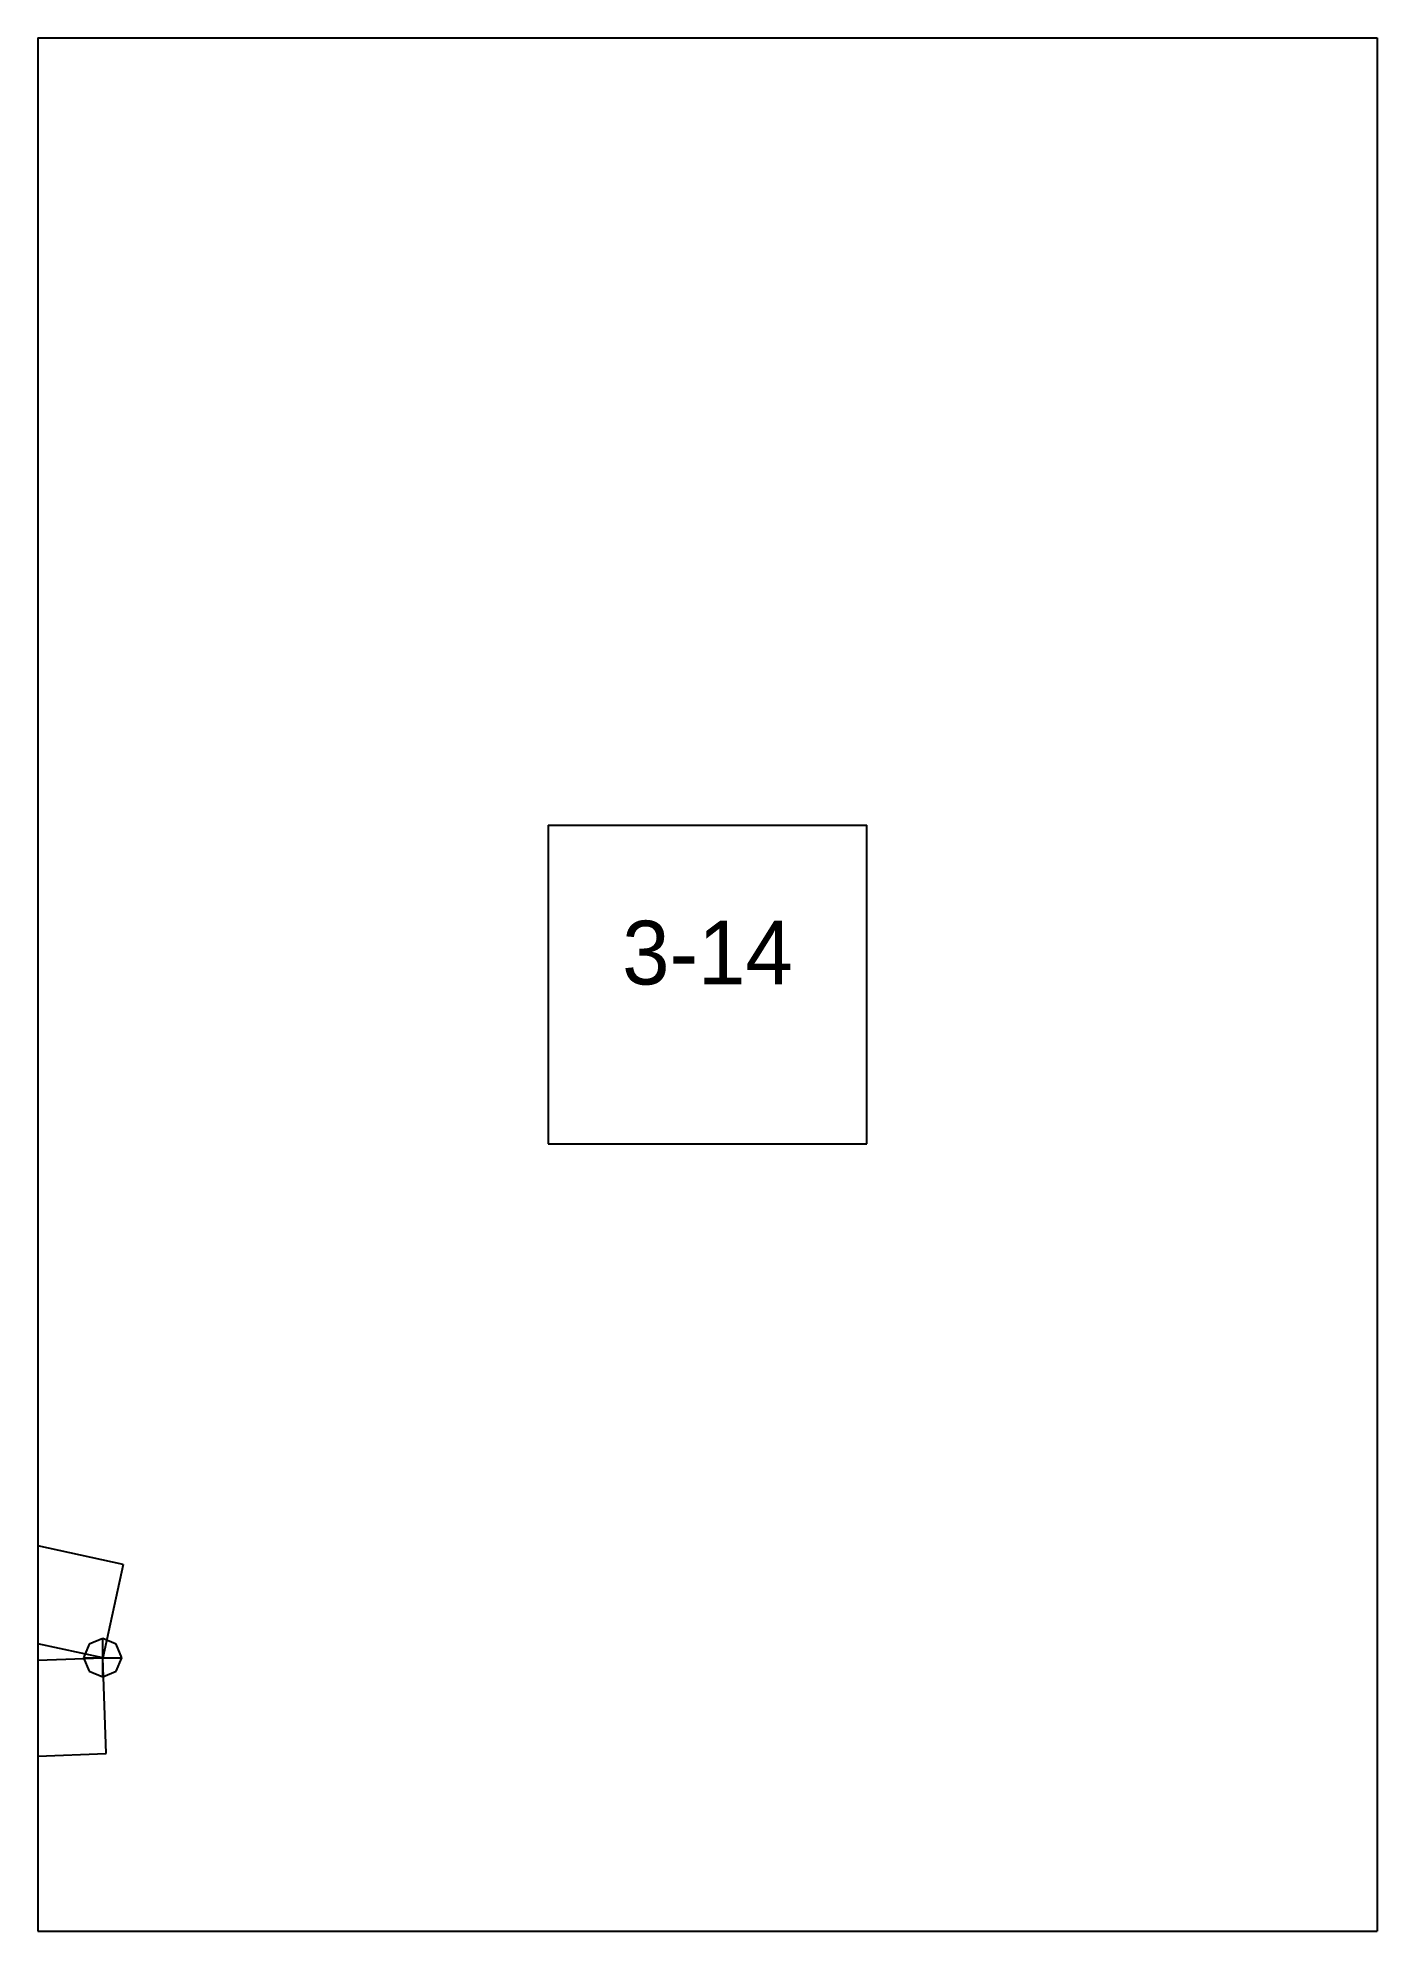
# Paper-space layout 'Plan 3-14' of a CAD drawing. Header units: metres, sheet in millimetres. Extents: x 0 to 210, y 0 to 297.
# The model-space entities are those that its viewports show. They can reach past a viewport. Long polylines and large blocks are cut down to what shows.
import ezdxf
from ezdxf.enums import TextEntityAlignment as Align

# ---------------------------------------------------------------- set-up
doc = ezdxf.new("R2010")
doc.units = ezdxf.units.M
for name, color, linetype in [('default', 7, 'Continuous'), ('TEXTLAYER', 7, 'Continuous'), ('VIEWPORTS', 7, 'Continuous')]:
    doc.layers.add(name, color=color, linetype=linetype)

msp = doc.modelspace()

# ---------------------------------------------------------------- linework, layer by layer
at = {"color": 9}
for p, q in [((2730, -297), (2730, -594)), ((2730, -297), (2730, -594)), ((2940, -297), (2940, -594)), ((2520, -594), (2730, -594)), ((2520, -594), (2730, -594)), ((2730, -594), (2940, -594)), ((2730, -594), (2730, -891)), ((2730, -594), (2940, -594)), ((2730, -594), (2730, -891)), ((2940, -594), (2940, -891)), ((2810, -717.5), (2860, -717.5)), ((2810, -717.5), (2810, -767.5)), ((2860, -767.5), (2860, -717.5)), ((2810, -767.5), (2860, -767.5)), ((2520, -891), (2730, -891)), ((2520, -891), (2730, -891)), ((2730, -891), (2940, -891)), ((2730, -891), (2730, -1188)), ((2730, -891), (2940, -891)), ((2730, -891), (2730, -1188)), ((2940, -891), (2940, -1188))]:
    msp.add_line(p, q, dxfattribs=at)
at = {"layer": 'default', "color": 7, "linetype": 'Continuous'}
for p, q in [((2743.35, -833.46), (2724.52, -829.36)), ((2743.35, -833.46), (2740.16, -848.12)), ((2740.16, -848.12), (2721.33, -844.02)), ((2738.03, -846), (2737.16, -848.12)), ((2740.16, -845.12), (2738.03, -846)), ((2742.28, -846), (2740.16, -845.12)), ((2740.16, -851.12), (2740.16, -845.12)), ((2743.16, -848.12), (2742.28, -846)), ((2657.15, -851.3), (2740.16, -848.12)), ((2737.16, -848.12), (2738.03, -850.24)), ((2737.16, -848.12), (2743.16, -848.12)), ((2740.73, -863.12), (2740.16, -848.12)), ((2742.28, -850.24), (2743.16, -848.12)), ((2738.03, -850.24), (2740.16, -851.12)), ((2740.16, -851.12), (2742.28, -850.24)), ((2658.09, -866.28), (2740.73, -863.12))]:
    msp.add_line(p, q, dxfattribs=at)

# ---------------------------------------------------------------- texts
at = {"layer": 'TEXTLAYER', "color": 1}
msp.add_text('3-14', height=10, dxfattribs=at).set_placement((2835, -742.5), align=Align.CENTER)

psp = doc.layouts.new('Plan 3-14')

# ---------------------------------------------------------------- viewports
at = {"layer": 'VIEWPORTS'}
psp.add_viewport(center=(105, 148.5), size=(210, 297), view_center_point=(2835, -742.5), view_height=297, dxfattribs=at)

doc.saveas('drawing.dxf')
